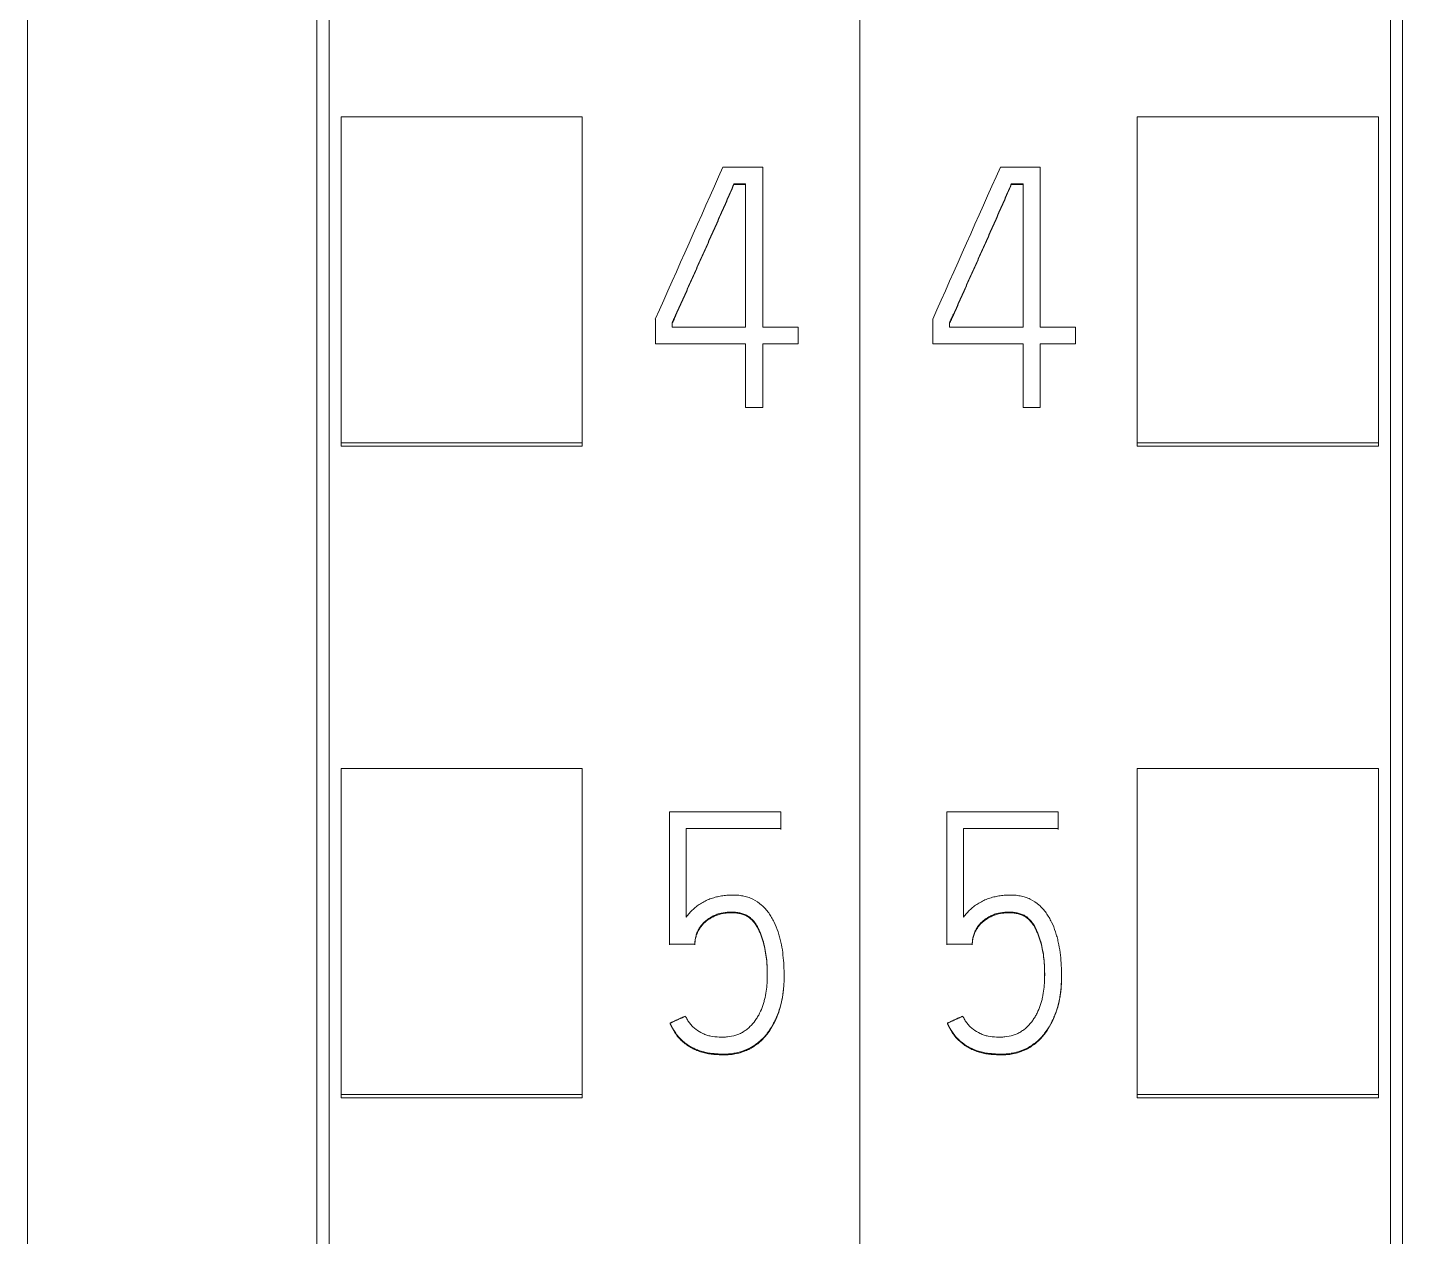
# Model space of a CAD drawing. Header units: millimetres. Extents: x 1359 to 3577, y 1336 to 3557.
# Drawn here: x 2743.47 to 2754.87, y 3006.75 to 3016.78 of the extents above; entities that cross this region are included whole.
import ezdxf

# ---------------------------------------------------------------- set-up
doc = ezdxf.new("R2010")
doc.units = ezdxf.units.MM
doc.layers.add('000-PI-Oprema', color=30, linetype='Continuous', lineweight=5)

msp = doc.modelspace()

# ---------------------------------------------------------------- linework, layer by layer
at = {"layer": '000-PI-Oprema', "color": 0, "linetype": 'ByBlock', "lineweight": 0}
for p, q in [((2750.371, 3041.237), (2750.371, 2927.819)), ((2750.371, 3041.237), (2750.371, 2927.819)), ((2745.971, 2930.141), (2745.971, 3038.956)), ((2754.771, 3038.956), (2754.771, 2930.141)), ((2746.071, 3013.333), (2746.071, 3016.035)), ((2746.071, 3016.035), (2748.071, 3016.035)), ((2748.071, 3013.333), (2748.071, 3016.035)), ((2752.671, 3013.333), (2752.671, 3016.035)), ((2754.671, 3016.035), (2752.671, 3016.035)), ((2754.671, 3013.333), (2754.671, 3016.035)), ((2749.237, 3015.617), (2749.567, 3015.617)), ((2749.567, 3015.617), (2749.567, 3014.291)), ((2751.537, 3015.617), (2751.867, 3015.617)), ((2751.867, 3015.617), (2751.867, 3014.291)), ((2749.328, 3015.479), (2749.328, 3015.473)), ((2749.425, 3015.479), (2749.328, 3015.479)), ((2749.328, 3015.473), (2749.425, 3015.473)), ((2749.425, 3014.291), (2749.425, 3015.479)), ((2751.628, 3015.479), (2751.628, 3015.473)), ((2751.725, 3015.479), (2751.628, 3015.479)), ((2751.628, 3015.473), (2751.725, 3015.473)), ((2751.725, 3014.291), (2751.725, 3015.479)), ((2748.677, 3014.153), (2748.677, 3014.357)), ((2748.815, 3014.327), (2748.815, 3014.291)), ((2748.815, 3014.291), (2749.425, 3014.291)), ((2749.567, 3014.291), (2749.861, 3014.291)), ((2749.861, 3014.291), (2749.861, 3014.153)), ((2750.977, 3014.153), (2750.977, 3014.357)), ((2751.115, 3014.327), (2751.115, 3014.291)), ((2751.115, 3014.291), (2751.725, 3014.291)), ((2751.867, 3014.291), (2752.161, 3014.291)), ((2752.161, 3014.291), (2752.161, 3014.153)), ((2749.425, 3014.153), (2748.677, 3014.153)), ((2749.425, 3013.625), (2749.425, 3014.153)), ((2749.567, 3014.153), (2749.567, 3013.625)), ((2749.861, 3014.153), (2749.567, 3014.153)), ((2751.725, 3014.153), (2750.977, 3014.153)), ((2751.725, 3013.625), (2751.725, 3014.153)), ((2751.867, 3014.153), (2751.867, 3013.625)), ((2752.161, 3014.153), (2751.867, 3014.153)), ((2749.567, 3013.625), (2749.425, 3013.625)), ((2751.867, 3013.625), (2751.725, 3013.625)), ((2746.071, 3013.305), (2746.071, 3013.333)), ((2746.071, 3013.333), (2748.071, 3013.333)), ((2746.071, 3013.305), (2748.071, 3013.305)), ((2748.071, 3013.305), (2748.071, 3013.333)), ((2752.671, 3013.305), (2752.671, 3013.333)), ((2754.671, 3013.333), (2752.671, 3013.333)), ((2754.671, 3013.305), (2752.671, 3013.305)), ((2754.671, 3013.305), (2754.671, 3013.333)), ((2746.071, 3007.931), (2746.071, 3010.634)), ((2746.071, 3010.634), (2748.071, 3010.634)), ((2748.071, 3007.931), (2748.071, 3010.634)), ((2752.671, 3007.931), (2752.671, 3010.634)), ((2754.671, 3010.634), (2752.671, 3010.634)), ((2754.671, 3007.931), (2754.671, 3010.634)), ((2748.793, 3010.273), (2748.793, 3009.178)), ((2749.717, 3010.273), (2748.793, 3010.273)), ((2749.717, 3010.135), (2749.717, 3010.273)), ((2751.093, 3010.273), (2751.093, 3009.178)), ((2752.017, 3010.273), (2751.093, 3010.273)), ((2752.017, 3010.135), (2752.017, 3010.273)), ((2748.932, 3009.4), (2748.932, 3010.135)), ((2748.932, 3010.135), (2749.717, 3010.135)), ((2749.717, 3010.135), (2749.717, 3010.129)), ((2751.232, 3009.4), (2751.232, 3010.135)), ((2751.232, 3010.135), (2752.017, 3010.135)), ((2752.017, 3010.135), (2752.017, 3010.129)), ((2748.793, 3009.178), (2748.793, 3009.172)), ((2748.793, 3009.178), (2749.004, 3009.178)), ((2749.004, 3009.178), (2749.004, 3009.172)), ((2751.093, 3009.178), (2751.093, 3009.172)), ((2751.093, 3009.178), (2751.304, 3009.178)), ((2751.304, 3009.178), (2751.304, 3009.172)), ((2749.745, 3008.914), (2749.745, 3008.92)), ((2752.045, 3008.914), (2752.045, 3008.92)), ((2748.799, 3008.523), (2748.799, 3008.517)), ((2751.099, 3008.523), (2751.099, 3008.517)), ((2746.071, 3007.905), (2746.071, 3007.931)), ((2746.071, 3007.931), (2748.071, 3007.931)), ((2746.071, 3007.905), (2748.071, 3007.905)), ((2748.071, 3007.905), (2748.071, 3007.931)), ((2752.671, 3007.905), (2752.671, 3007.931)), ((2754.671, 3007.931), (2752.671, 3007.931)), ((2754.671, 3007.905), (2752.671, 3007.905)), ((2754.671, 3007.905), (2754.671, 3007.931))]:
    msp.add_line(p, q, dxfattribs=at)
at = {"layer": '000-PI-Oprema', "color": 18, "linetype": 'ByBlock', "lineweight": 0, "true_color": 0x000000}
for centre, major_axis, ratio, start_param, end_param in [((2734.312, 2917.202), (452.614, 1023.309), 0.023466, 1.484858, 1.486095), ((2737.518, 2923.249), (438.421, 990.891), 0.022739, 1.487509, 1.488786)]:
    msp.add_ellipse(centre, major_axis=major_axis, ratio=ratio, start_param=start_param, end_param=end_param, dxfattribs=at)
at = {"layer": '000-PI-Oprema', "color": 0, "linetype": 'ByBlock', "lineweight": 0}
for points, knots in [([(2745.871, 2929.856), (2745.871, 2933.196), (2745.871, 2941.161), (2745.871, 2953.801), (2745.871, 2969.287), (2745.871, 2983.582), (2745.871, 2997.792), (2745.871, 3012.358), (2745.871, 3026.528), (2745.871, 3036.098), (2745.871, 3039.142)], [0, 0, 0, 0, 0.091483, 0.21812, 0.346206, 0.515858, 0.610111, 0.736264, 0.916066, 1, 1, 1, 1]), ([(2754.871, 3039.142), (2754.871, 3036.098), (2754.871, 3026.528), (2754.871, 3012.358), (2754.871, 2997.792), (2754.871, 2983.582), (2754.871, 2969.287), (2754.871, 2953.801), (2754.871, 2941.161), (2754.871, 2933.196), (2754.871, 2929.856)], [0, 0, 0, 0, 0.083934, 0.263736, 0.389889, 0.484142, 0.653794, 0.78188, 0.908517, 1, 1, 1, 1]), ([(2743.471, 3036.077), (2743.471, 3034.053), (2743.471, 3025.504), (2743.471, 3012.358), (2743.471, 2997.792), (2743.471, 2983.582), (2743.471, 2969.287), (2743.471, 2953.801), (2743.471, 2941.043), (2743.471, 2932.161), (2743.471, 2927.904), (2743.471, 2927.106)], [0, 0, 0, 0, 0.055935, 0.236292, 0.362833, 0.457376, 0.627551, 0.756032, 0.883059, 0.978086, 1, 1, 1, 1]), ([(2749.328, 3015.479), (2749.318, 3015.455), (2749.307, 3015.431), (2749.286, 3015.383), (2749.276, 3015.359), (2749.244, 3015.287), (2749.223, 3015.239), (2749.18, 3015.142), (2749.159, 3015.094), (2749.116, 3014.998), (2749.095, 3014.95), (2749.052, 3014.854), (2749.03, 3014.806), (2748.987, 3014.71), (2748.966, 3014.662), (2748.923, 3014.566), (2748.902, 3014.518), (2748.87, 3014.446), (2748.859, 3014.423), (2748.842, 3014.387), (2748.837, 3014.375), (2748.826, 3014.351), (2748.821, 3014.339), (2748.815, 3014.327)], [0, 0, 0, 0, 0.0625, 0.0625, 0.125, 0.125, 0.25, 0.25, 0.375, 0.375, 0.5, 0.5, 0.625, 0.625, 0.75, 0.75, 0.875, 0.875, 0.9375, 0.9375, 0.96875, 0.96875, 1, 1, 1, 1]), ([(2748.815, 3014.321), (2748.821, 3014.333), (2748.826, 3014.345), (2748.837, 3014.368), (2748.842, 3014.38), (2748.859, 3014.416), (2748.87, 3014.44), (2748.902, 3014.512), (2748.923, 3014.56), (2748.966, 3014.656), (2748.987, 3014.704), (2749.03, 3014.8), (2749.052, 3014.848), (2749.095, 3014.944), (2749.116, 3014.992), (2749.159, 3015.088), (2749.18, 3015.136), (2749.223, 3015.232), (2749.244, 3015.28), (2749.276, 3015.353), (2749.286, 3015.377), (2749.307, 3015.425), (2749.318, 3015.449), (2749.328, 3015.473)], [0, 0, 0, 0, 0.03125, 0.03125, 0.0625, 0.0625, 0.125, 0.125, 0.25, 0.25, 0.375, 0.375, 0.5, 0.5, 0.625, 0.625, 0.75, 0.75, 0.875, 0.875, 0.9375, 0.9375, 1, 1, 1, 1]), ([(2751.628, 3015.479), (2751.618, 3015.455), (2751.607, 3015.431), (2751.586, 3015.383), (2751.576, 3015.359), (2751.544, 3015.287), (2751.523, 3015.239), (2751.48, 3015.142), (2751.459, 3015.094), (2751.416, 3014.998), (2751.395, 3014.95), (2751.352, 3014.854), (2751.33, 3014.806), (2751.287, 3014.71), (2751.266, 3014.662), (2751.223, 3014.566), (2751.202, 3014.518), (2751.17, 3014.446), (2751.159, 3014.423), (2751.142, 3014.387), (2751.137, 3014.375), (2751.126, 3014.351), (2751.121, 3014.339), (2751.115, 3014.327)], [0, 0, 0, 0, 0.0625, 0.0625, 0.125, 0.125, 0.25, 0.25, 0.375, 0.375, 0.5, 0.5, 0.625, 0.625, 0.75, 0.75, 0.875, 0.875, 0.9375, 0.9375, 0.96875, 0.96875, 1, 1, 1, 1]), ([(2751.115, 3014.321), (2751.121, 3014.333), (2751.126, 3014.345), (2751.137, 3014.368), (2751.142, 3014.38), (2751.159, 3014.416), (2751.17, 3014.44), (2751.202, 3014.512), (2751.223, 3014.56), (2751.266, 3014.656), (2751.287, 3014.704), (2751.33, 3014.8), (2751.352, 3014.848), (2751.395, 3014.944), (2751.416, 3014.992), (2751.459, 3015.088), (2751.48, 3015.136), (2751.523, 3015.232), (2751.544, 3015.28), (2751.576, 3015.353), (2751.586, 3015.377), (2751.607, 3015.425), (2751.618, 3015.449), (2751.628, 3015.473)], [0, 0, 0, 0, 0.03125, 0.03125, 0.0625, 0.0625, 0.125, 0.125, 0.25, 0.25, 0.375, 0.375, 0.5, 0.5, 0.625, 0.625, 0.75, 0.75, 0.875, 0.875, 0.9375, 0.9375, 1, 1, 1, 1]), ([(2748.799, 3008.523), (2748.811, 3008.497), (2748.824, 3008.471), (2748.849, 3008.436), (2748.857, 3008.424), (2748.876, 3008.402), (2748.886, 3008.391), (2748.908, 3008.372), (2748.919, 3008.362), (2748.942, 3008.345), (2748.954, 3008.337), (2748.979, 3008.322), (2748.992, 3008.316), (2749.018, 3008.303), (2749.032, 3008.298), (2749.06, 3008.289), (2749.074, 3008.285), (2749.102, 3008.278), (2749.116, 3008.275), (2749.145, 3008.271), (2749.16, 3008.27), (2749.182, 3008.269), (2749.189, 3008.268), (2749.204, 3008.267), (2749.211, 3008.267), (2749.233, 3008.266), (2749.248, 3008.266), (2749.277, 3008.267), (2749.291, 3008.268), (2749.321, 3008.271), (2749.335, 3008.274), (2749.364, 3008.28), (2749.378, 3008.284), (2749.42, 3008.297), (2749.447, 3008.309), (2749.485, 3008.331), (2749.498, 3008.339), (2749.522, 3008.356), (2749.533, 3008.365), (2749.555, 3008.384), (2749.566, 3008.394), (2749.586, 3008.416), (2749.595, 3008.427), (2749.622, 3008.462), (2749.638, 3008.486), (2749.659, 3008.525), (2749.666, 3008.538), (2749.678, 3008.564), (2749.684, 3008.578), (2749.7, 3008.619), (2749.709, 3008.646), (2749.724, 3008.703), (2749.73, 3008.731), (2749.736, 3008.774), (2749.738, 3008.789), (2749.741, 3008.818), (2749.742, 3008.832), (2749.744, 3008.876), (2749.745, 3008.905), (2749.744, 3008.963), (2749.742, 3009.022), (2749.736, 3009.079), (2749.729, 3009.137), (2749.724, 3009.166), (2749.714, 3009.209), (2749.711, 3009.223), (2749.703, 3009.251), (2749.699, 3009.265), (2749.685, 3009.307), (2749.675, 3009.334), (2749.655, 3009.374), (2749.648, 3009.387), (2749.633, 3009.412), (2749.625, 3009.424), (2749.6, 3009.46), (2749.58, 3009.482), (2749.536, 3009.521), (2749.511, 3009.537), (2749.472, 3009.557), (2749.458, 3009.562), (2749.43, 3009.571), (2749.415, 3009.575), (2749.387, 3009.58), (2749.372, 3009.582), (2749.342, 3009.585), (2749.328, 3009.585), (2749.298, 3009.584), (2749.284, 3009.584), (2749.254, 3009.581), (2749.24, 3009.58), (2749.211, 3009.575), (2749.197, 3009.572), (2749.168, 3009.565), (2749.154, 3009.561), (2749.126, 3009.551), (2749.112, 3009.546), (2749.086, 3009.533), (2749.073, 3009.526), (2749.047, 3009.511), (2749.035, 3009.503), (2749.011, 3009.485), (2749, 3009.476), (2748.979, 3009.456), (2748.969, 3009.445), (2748.949, 3009.423), (2748.94, 3009.412), (2748.932, 3009.4)], [0, 0, 0, 0, 0.03125, 0.03125, 0.046875, 0.046875, 0.0625, 0.0625, 0.078125, 0.078125, 0.09375, 0.09375, 0.109375, 0.109375, 0.125, 0.125, 0.140625, 0.140625, 0.15625, 0.15625, 0.171875, 0.171875, 0.179688, 0.179688, 0.1875, 0.1875, 0.203125, 0.203125, 0.21875, 0.21875, 0.234375, 0.234375, 0.25, 0.25, 0.28125, 0.28125, 0.296875, 0.296875, 0.3125, 0.3125, 0.328125, 0.328125, 0.34375, 0.34375, 0.375, 0.375, 0.390625, 0.390625, 0.40625, 0.40625, 0.4375, 0.4375, 0.46875, 0.46875, 0.484375, 0.484375, 0.5, 0.5, 0.53125, 0.53125, 0.5625, 0.59375, 0.59375, 0.625, 0.625, 0.640625, 0.640625, 0.65625, 0.65625, 0.6875, 0.6875, 0.703125, 0.703125, 0.71875, 0.71875, 0.75, 0.75, 0.78125, 0.78125, 0.796875, 0.796875, 0.8125, 0.8125, 0.828125, 0.828125, 0.84375, 0.84375, 0.859375, 0.859375, 0.875, 0.875, 0.890625, 0.890625, 0.90625, 0.90625, 0.921875, 0.921875, 0.9375, 0.9375, 0.953125, 0.953125, 0.96875, 0.96875, 0.984375, 0.984375, 1, 1, 1, 1]), ([(2751.099, 3008.523), (2751.111, 3008.497), (2751.124, 3008.471), (2751.149, 3008.436), (2751.157, 3008.424), (2751.176, 3008.402), (2751.186, 3008.391), (2751.208, 3008.372), (2751.219, 3008.362), (2751.242, 3008.345), (2751.254, 3008.337), (2751.279, 3008.322), (2751.292, 3008.316), (2751.318, 3008.303), (2751.332, 3008.298), (2751.36, 3008.289), (2751.374, 3008.285), (2751.402, 3008.278), (2751.416, 3008.275), (2751.445, 3008.271), (2751.46, 3008.27), (2751.482, 3008.269), (2751.489, 3008.268), (2751.504, 3008.267), (2751.511, 3008.267), (2751.533, 3008.266), (2751.548, 3008.266), (2751.577, 3008.267), (2751.591, 3008.268), (2751.621, 3008.271), (2751.635, 3008.274), (2751.664, 3008.28), (2751.678, 3008.284), (2751.72, 3008.297), (2751.747, 3008.309), (2751.785, 3008.331), (2751.798, 3008.339), (2751.822, 3008.356), (2751.833, 3008.365), (2751.855, 3008.384), (2751.866, 3008.394), (2751.886, 3008.416), (2751.895, 3008.427), (2751.922, 3008.462), (2751.938, 3008.486), (2751.959, 3008.525), (2751.966, 3008.538), (2751.978, 3008.564), (2751.984, 3008.578), (2752, 3008.619), (2752.009, 3008.646), (2752.024, 3008.703), (2752.03, 3008.731), (2752.036, 3008.774), (2752.038, 3008.789), (2752.041, 3008.818), (2752.042, 3008.832), (2752.044, 3008.876), (2752.045, 3008.905), (2752.044, 3008.963), (2752.042, 3009.022), (2752.036, 3009.079), (2752.029, 3009.137), (2752.024, 3009.166), (2752.014, 3009.209), (2752.011, 3009.223), (2752.003, 3009.251), (2751.999, 3009.265), (2751.985, 3009.307), (2751.975, 3009.334), (2751.955, 3009.374), (2751.948, 3009.387), (2751.933, 3009.412), (2751.925, 3009.424), (2751.9, 3009.46), (2751.88, 3009.482), (2751.836, 3009.521), (2751.811, 3009.537), (2751.772, 3009.557), (2751.758, 3009.562), (2751.73, 3009.571), (2751.715, 3009.575), (2751.687, 3009.58), (2751.672, 3009.582), (2751.642, 3009.585), (2751.628, 3009.585), (2751.598, 3009.584), (2751.584, 3009.584), (2751.554, 3009.581), (2751.54, 3009.58), (2751.511, 3009.575), (2751.497, 3009.572), (2751.468, 3009.565), (2751.454, 3009.561), (2751.426, 3009.551), (2751.412, 3009.546), (2751.386, 3009.533), (2751.373, 3009.526), (2751.347, 3009.511), (2751.335, 3009.503), (2751.311, 3009.485), (2751.3, 3009.476), (2751.279, 3009.456), (2751.269, 3009.445), (2751.249, 3009.423), (2751.24, 3009.412), (2751.232, 3009.4)], [0, 0, 0, 0, 0.03125, 0.03125, 0.046875, 0.046875, 0.0625, 0.0625, 0.078125, 0.078125, 0.09375, 0.09375, 0.109375, 0.109375, 0.125, 0.125, 0.140625, 0.140625, 0.15625, 0.15625, 0.171875, 0.171875, 0.179688, 0.179688, 0.1875, 0.1875, 0.203125, 0.203125, 0.21875, 0.21875, 0.234375, 0.234375, 0.25, 0.25, 0.28125, 0.28125, 0.296875, 0.296875, 0.3125, 0.3125, 0.328125, 0.328125, 0.34375, 0.34375, 0.375, 0.375, 0.390625, 0.390625, 0.40625, 0.40625, 0.4375, 0.4375, 0.46875, 0.46875, 0.484375, 0.484375, 0.5, 0.5, 0.53125, 0.53125, 0.5625, 0.59375, 0.59375, 0.625, 0.625, 0.640625, 0.640625, 0.65625, 0.65625, 0.6875, 0.6875, 0.703125, 0.703125, 0.71875, 0.71875, 0.75, 0.75, 0.78125, 0.78125, 0.796875, 0.796875, 0.8125, 0.8125, 0.828125, 0.828125, 0.84375, 0.84375, 0.859375, 0.859375, 0.875, 0.875, 0.890625, 0.890625, 0.90625, 0.90625, 0.921875, 0.921875, 0.9375, 0.9375, 0.953125, 0.953125, 0.96875, 0.96875, 0.984375, 0.984375, 1, 1, 1, 1]), ([(2749.004, 3009.178), (2749.005, 3009.202), (2749.008, 3009.224), (2749.017, 3009.258), (2749.02, 3009.269), (2749.03, 3009.29), (2749.035, 3009.3), (2749.047, 3009.319), (2749.054, 3009.329), (2749.069, 3009.346), (2749.077, 3009.355), (2749.094, 3009.37), (2749.103, 3009.378), (2749.122, 3009.391), (2749.132, 3009.397), (2749.152, 3009.409), (2749.162, 3009.414), (2749.183, 3009.423), (2749.194, 3009.427), (2749.228, 3009.437), (2749.25, 3009.441), (2749.285, 3009.444), (2749.296, 3009.444), (2749.319, 3009.444), (2749.331, 3009.443), (2749.354, 3009.441), (2749.365, 3009.439), (2749.382, 3009.436), (2749.388, 3009.434), (2749.399, 3009.431), (2749.405, 3009.429), (2749.421, 3009.423), (2749.431, 3009.418), (2749.451, 3009.407), (2749.46, 3009.399), (2749.478, 3009.384), (2749.486, 3009.376), (2749.5, 3009.358), (2749.507, 3009.348), (2749.526, 3009.319), (2749.536, 3009.298), (2749.554, 3009.256), (2749.561, 3009.234), (2749.581, 3009.168), (2749.59, 3009.123), (2749.599, 3009.055), (2749.601, 3009.032), (2749.603, 3008.986), (2749.604, 3008.963), (2749.605, 3008.895), (2749.604, 3008.849), (2749.595, 3008.781), (2749.591, 3008.759), (2749.584, 3008.725), (2749.581, 3008.714), (2749.575, 3008.691), (2749.572, 3008.68), (2749.56, 3008.648), (2749.552, 3008.626), (2749.536, 3008.595), (2749.531, 3008.585), (2749.519, 3008.565), (2749.512, 3008.555), (2749.492, 3008.527), (2749.477, 3008.51), (2749.453, 3008.486), (2749.444, 3008.478), (2749.426, 3008.464), (2749.416, 3008.457), (2749.396, 3008.445), (2749.386, 3008.439), (2749.365, 3008.43), (2749.354, 3008.426), (2749.321, 3008.415), (2749.298, 3008.411), (2749.263, 3008.408), (2749.252, 3008.407), (2749.228, 3008.407), (2749.217, 3008.407), (2749.182, 3008.408), (2749.159, 3008.41), (2749.125, 3008.417), (2749.114, 3008.42), (2749.092, 3008.427), (2749.081, 3008.432), (2749.049, 3008.446), (2749.029, 3008.458), (2749.002, 3008.479), (2748.993, 3008.487), (2748.976, 3008.504), (2748.961, 3008.521), (2748.948, 3008.54), (2748.936, 3008.56), (2748.931, 3008.571), (2748.926, 3008.581)], [0, 0, 0, 0, 0.03125, 0.03125, 0.046875, 0.046875, 0.0625, 0.0625, 0.078125, 0.078125, 0.09375, 0.09375, 0.109375, 0.109375, 0.125, 0.125, 0.140625, 0.140625, 0.15625, 0.15625, 0.1875, 0.1875, 0.203125, 0.203125, 0.21875, 0.21875, 0.234375, 0.234375, 0.242187, 0.242187, 0.25, 0.25, 0.265625, 0.265625, 0.28125, 0.28125, 0.296875, 0.296875, 0.3125, 0.3125, 0.34375, 0.34375, 0.375, 0.375, 0.4375, 0.4375, 0.46875, 0.46875, 0.5, 0.5, 0.5625, 0.5625, 0.59375, 0.59375, 0.609375, 0.609375, 0.625, 0.625, 0.65625, 0.65625, 0.671875, 0.671875, 0.6875, 0.6875, 0.71875, 0.71875, 0.734375, 0.734375, 0.75, 0.75, 0.765625, 0.765625, 0.78125, 0.78125, 0.8125, 0.8125, 0.828125, 0.828125, 0.84375, 0.84375, 0.875, 0.875, 0.890625, 0.890625, 0.90625, 0.90625, 0.9375, 0.9375, 0.953125, 0.953125, 0.96875, 0.984375, 0.984375, 1, 1, 1, 1]), ([(2749.605, 3008.916), (2749.605, 3008.922), (2749.605, 3008.928), (2749.604, 3008.956), (2749.604, 3008.979), (2749.601, 3009.025), (2749.599, 3009.047), (2749.593, 3009.093), (2749.589, 3009.115), (2749.58, 3009.161), (2749.575, 3009.183), (2749.565, 3009.216), (2749.561, 3009.227), (2749.554, 3009.249), (2749.549, 3009.26), (2749.536, 3009.292), (2749.526, 3009.312), (2749.507, 3009.341), (2749.501, 3009.351), (2749.486, 3009.369), (2749.478, 3009.377), (2749.461, 3009.393), (2749.452, 3009.4), (2749.432, 3009.412), (2749.421, 3009.417), (2749.4, 3009.425), (2749.389, 3009.428), (2749.366, 3009.433), (2749.354, 3009.435), (2749.331, 3009.437), (2749.32, 3009.438), (2749.297, 3009.438), (2749.285, 3009.437), (2749.262, 3009.435), (2749.251, 3009.434), (2749.228, 3009.43), (2749.206, 3009.424), (2749.184, 3009.417), (2749.163, 3009.408), (2749.152, 3009.403), (2749.122, 3009.386), (2749.103, 3009.372), (2749.078, 3009.349), (2749.069, 3009.341), (2749.054, 3009.323), (2749.048, 3009.314), (2749.035, 3009.294), (2749.03, 3009.284), (2749.021, 3009.263), (2749.017, 3009.252), (2749.011, 3009.23), (2749.008, 3009.218), (2749.005, 3009.195), (2749.004, 3009.184), (2749.004, 3009.172)], [0, 0, 0, 0, 0.015899, 0.015899, 0.077406, 0.077406, 0.138912, 0.138912, 0.200418, 0.200418, 0.261925, 0.261925, 0.292678, 0.292678, 0.323431, 0.323431, 0.384937, 0.384937, 0.41569, 0.41569, 0.446443, 0.446443, 0.477197, 0.477197, 0.50795, 0.50795, 0.538703, 0.538703, 0.569456, 0.569456, 0.600209, 0.600209, 0.630962, 0.630962, 0.661715, 0.661715, 0.692469, 0.723222, 0.723222, 0.753975, 0.753975, 0.815481, 0.815481, 0.846234, 0.846234, 0.876987, 0.876987, 0.907741, 0.907741, 0.938494, 0.938494, 0.969247, 0.969247, 1, 1, 1, 1]), ([(2751.304, 3009.178), (2751.305, 3009.202), (2751.308, 3009.224), (2751.317, 3009.258), (2751.32, 3009.269), (2751.33, 3009.29), (2751.335, 3009.3), (2751.347, 3009.319), (2751.354, 3009.329), (2751.369, 3009.346), (2751.377, 3009.355), (2751.394, 3009.37), (2751.403, 3009.378), (2751.422, 3009.391), (2751.432, 3009.397), (2751.452, 3009.409), (2751.462, 3009.414), (2751.483, 3009.423), (2751.494, 3009.427), (2751.528, 3009.437), (2751.55, 3009.441), (2751.585, 3009.444), (2751.596, 3009.444), (2751.619, 3009.444), (2751.631, 3009.443), (2751.654, 3009.441), (2751.665, 3009.439), (2751.682, 3009.436), (2751.688, 3009.434), (2751.699, 3009.431), (2751.705, 3009.429), (2751.721, 3009.423), (2751.731, 3009.418), (2751.751, 3009.407), (2751.76, 3009.399), (2751.778, 3009.384), (2751.786, 3009.376), (2751.8, 3009.358), (2751.807, 3009.348), (2751.826, 3009.319), (2751.836, 3009.298), (2751.854, 3009.256), (2751.861, 3009.234), (2751.881, 3009.168), (2751.89, 3009.123), (2751.899, 3009.055), (2751.901, 3009.032), (2751.903, 3008.986), (2751.904, 3008.963), (2751.905, 3008.895), (2751.904, 3008.849), (2751.895, 3008.781), (2751.891, 3008.759), (2751.884, 3008.725), (2751.881, 3008.714), (2751.875, 3008.691), (2751.872, 3008.68), (2751.86, 3008.648), (2751.852, 3008.626), (2751.836, 3008.595), (2751.831, 3008.585), (2751.819, 3008.565), (2751.812, 3008.555), (2751.792, 3008.527), (2751.777, 3008.51), (2751.753, 3008.486), (2751.744, 3008.478), (2751.726, 3008.464), (2751.716, 3008.457), (2751.696, 3008.445), (2751.686, 3008.439), (2751.665, 3008.43), (2751.654, 3008.426), (2751.621, 3008.415), (2751.598, 3008.411), (2751.563, 3008.408), (2751.552, 3008.407), (2751.528, 3008.407), (2751.517, 3008.407), (2751.482, 3008.408), (2751.459, 3008.41), (2751.425, 3008.417), (2751.414, 3008.42), (2751.392, 3008.427), (2751.381, 3008.432), (2751.349, 3008.446), (2751.329, 3008.458), (2751.302, 3008.479), (2751.293, 3008.487), (2751.276, 3008.504), (2751.261, 3008.521), (2751.248, 3008.54), (2751.236, 3008.56), (2751.231, 3008.571), (2751.226, 3008.581)], [0, 0, 0, 0, 0.03125, 0.03125, 0.046875, 0.046875, 0.0625, 0.0625, 0.078125, 0.078125, 0.09375, 0.09375, 0.109375, 0.109375, 0.125, 0.125, 0.140625, 0.140625, 0.15625, 0.15625, 0.1875, 0.1875, 0.203125, 0.203125, 0.21875, 0.21875, 0.234375, 0.234375, 0.242187, 0.242187, 0.25, 0.25, 0.265625, 0.265625, 0.28125, 0.28125, 0.296875, 0.296875, 0.3125, 0.3125, 0.34375, 0.34375, 0.375, 0.375, 0.4375, 0.4375, 0.46875, 0.46875, 0.5, 0.5, 0.5625, 0.5625, 0.59375, 0.59375, 0.609375, 0.609375, 0.625, 0.625, 0.65625, 0.65625, 0.671875, 0.671875, 0.6875, 0.6875, 0.71875, 0.71875, 0.734375, 0.734375, 0.75, 0.75, 0.765625, 0.765625, 0.78125, 0.78125, 0.8125, 0.8125, 0.828125, 0.828125, 0.84375, 0.84375, 0.875, 0.875, 0.890625, 0.890625, 0.90625, 0.90625, 0.9375, 0.9375, 0.953125, 0.953125, 0.96875, 0.984375, 0.984375, 1, 1, 1, 1]), ([(2751.905, 3008.916), (2751.905, 3008.922), (2751.905, 3008.928), (2751.904, 3008.956), (2751.904, 3008.979), (2751.901, 3009.025), (2751.899, 3009.047), (2751.893, 3009.093), (2751.889, 3009.115), (2751.88, 3009.161), (2751.875, 3009.183), (2751.865, 3009.216), (2751.861, 3009.227), (2751.854, 3009.249), (2751.849, 3009.26), (2751.836, 3009.292), (2751.826, 3009.312), (2751.807, 3009.341), (2751.801, 3009.351), (2751.786, 3009.369), (2751.778, 3009.377), (2751.761, 3009.393), (2751.752, 3009.4), (2751.732, 3009.412), (2751.721, 3009.417), (2751.7, 3009.425), (2751.689, 3009.428), (2751.666, 3009.433), (2751.654, 3009.435), (2751.631, 3009.437), (2751.62, 3009.438), (2751.597, 3009.438), (2751.585, 3009.437), (2751.562, 3009.435), (2751.551, 3009.434), (2751.528, 3009.43), (2751.506, 3009.424), (2751.484, 3009.417), (2751.463, 3009.408), (2751.452, 3009.403), (2751.422, 3009.386), (2751.403, 3009.372), (2751.378, 3009.349), (2751.369, 3009.341), (2751.354, 3009.323), (2751.348, 3009.314), (2751.335, 3009.294), (2751.33, 3009.284), (2751.321, 3009.263), (2751.317, 3009.252), (2751.311, 3009.23), (2751.308, 3009.218), (2751.305, 3009.195), (2751.304, 3009.184), (2751.304, 3009.172)], [0, 0, 0, 0, 0.015899, 0.015899, 0.077406, 0.077406, 0.138912, 0.138912, 0.200418, 0.200418, 0.261925, 0.261925, 0.292678, 0.292678, 0.323431, 0.323431, 0.384937, 0.384937, 0.41569, 0.41569, 0.446443, 0.446443, 0.477197, 0.477197, 0.50795, 0.50795, 0.538703, 0.538703, 0.569456, 0.569456, 0.600209, 0.600209, 0.630962, 0.630962, 0.661715, 0.661715, 0.692469, 0.723222, 0.723222, 0.753975, 0.753975, 0.815481, 0.815481, 0.846234, 0.846234, 0.876987, 0.876987, 0.907741, 0.907741, 0.938494, 0.938494, 0.969247, 0.969247, 1, 1, 1, 1]), ([(2749.745, 3008.914), (2749.745, 3008.893), (2749.744, 3008.871), (2749.742, 3008.821), (2749.739, 3008.792), (2749.733, 3008.749), (2749.731, 3008.735), (2749.725, 3008.706), (2749.722, 3008.691), (2749.711, 3008.649), (2749.703, 3008.621), (2749.682, 3008.566), (2749.67, 3008.54), (2749.642, 3008.488), (2749.627, 3008.463), (2749.601, 3008.428), (2749.591, 3008.416), (2749.572, 3008.395), (2749.562, 3008.384), (2749.529, 3008.354), (2749.505, 3008.337), (2749.468, 3008.314), (2749.455, 3008.307), (2749.428, 3008.295), (2749.414, 3008.289), (2749.372, 3008.275), (2749.344, 3008.268), (2749.3, 3008.262), (2749.285, 3008.261), (2749.256, 3008.26), (2749.241, 3008.26), (2749.212, 3008.261), (2749.197, 3008.262), (2749.168, 3008.263), (2749.153, 3008.264), (2749.124, 3008.268), (2749.11, 3008.27), (2749.081, 3008.277), (2749.066, 3008.281), (2749.038, 3008.29), (2749.025, 3008.295), (2748.998, 3008.306), (2748.985, 3008.313), (2748.959, 3008.328), (2748.946, 3008.336), (2748.922, 3008.354), (2748.911, 3008.363), (2748.889, 3008.382), (2748.879, 3008.393), (2748.859, 3008.415), (2748.85, 3008.427), (2748.825, 3008.464), (2748.811, 3008.49), (2748.799, 3008.517)], [0, 0, 0, 0, 0.044434, 0.044434, 0.104157, 0.104157, 0.134018, 0.134018, 0.16388, 0.16388, 0.223602, 0.223602, 0.283325, 0.283325, 0.343048, 0.343048, 0.37291, 0.37291, 0.402771, 0.402771, 0.462494, 0.462494, 0.492355, 0.492355, 0.522217, 0.522217, 0.58194, 0.58194, 0.611801, 0.611801, 0.641663, 0.641663, 0.671524, 0.671524, 0.701386, 0.701386, 0.731247, 0.731247, 0.761108, 0.761108, 0.79097, 0.79097, 0.820831, 0.820831, 0.850693, 0.850693, 0.880554, 0.880554, 0.910416, 0.910416, 0.940277, 0.940277, 1, 1, 1, 1]), ([(2752.045, 3008.914), (2752.045, 3008.893), (2752.044, 3008.871), (2752.042, 3008.821), (2752.039, 3008.792), (2752.033, 3008.749), (2752.031, 3008.735), (2752.025, 3008.706), (2752.022, 3008.691), (2752.011, 3008.649), (2752.003, 3008.621), (2751.982, 3008.566), (2751.97, 3008.54), (2751.942, 3008.488), (2751.927, 3008.463), (2751.901, 3008.428), (2751.891, 3008.416), (2751.872, 3008.395), (2751.862, 3008.384), (2751.829, 3008.354), (2751.805, 3008.337), (2751.768, 3008.314), (2751.755, 3008.307), (2751.728, 3008.295), (2751.714, 3008.289), (2751.672, 3008.275), (2751.644, 3008.268), (2751.6, 3008.262), (2751.585, 3008.261), (2751.556, 3008.26), (2751.541, 3008.26), (2751.512, 3008.261), (2751.497, 3008.262), (2751.468, 3008.263), (2751.453, 3008.264), (2751.424, 3008.268), (2751.41, 3008.27), (2751.381, 3008.277), (2751.366, 3008.281), (2751.338, 3008.29), (2751.325, 3008.295), (2751.298, 3008.306), (2751.285, 3008.313), (2751.259, 3008.328), (2751.246, 3008.336), (2751.222, 3008.354), (2751.211, 3008.363), (2751.189, 3008.382), (2751.179, 3008.393), (2751.159, 3008.415), (2751.15, 3008.427), (2751.125, 3008.464), (2751.111, 3008.49), (2751.099, 3008.517)], [0, 0, 0, 0, 0.044434, 0.044434, 0.104157, 0.104157, 0.134018, 0.134018, 0.16388, 0.16388, 0.223602, 0.223602, 0.283325, 0.283325, 0.343048, 0.343048, 0.37291, 0.37291, 0.402771, 0.402771, 0.462494, 0.462494, 0.492355, 0.492355, 0.522217, 0.522217, 0.58194, 0.58194, 0.611801, 0.611801, 0.641663, 0.641663, 0.671524, 0.671524, 0.701386, 0.701386, 0.731247, 0.731247, 0.761108, 0.761108, 0.79097, 0.79097, 0.820831, 0.820831, 0.850693, 0.850693, 0.880554, 0.880554, 0.910416, 0.910416, 0.940277, 0.940277, 1, 1, 1, 1])]:
    msp.add_open_spline(points, degree=3, knots=knots, dxfattribs=at)
for points, weights in [([(2748.926, 3008.581), (2748.862, 3008.552), (2748.799, 3008.523)], [0.500000031032, 0.499999968968, 0.500000031032]), ([(2751.226, 3008.581), (2751.162, 3008.552), (2751.099, 3008.523)], [0.499999672742, 0.500000327258, 0.499999672742])]:
    msp.add_rational_spline(points, weights, degree=2, dxfattribs=at)

doc.saveas('drawing.dxf')
